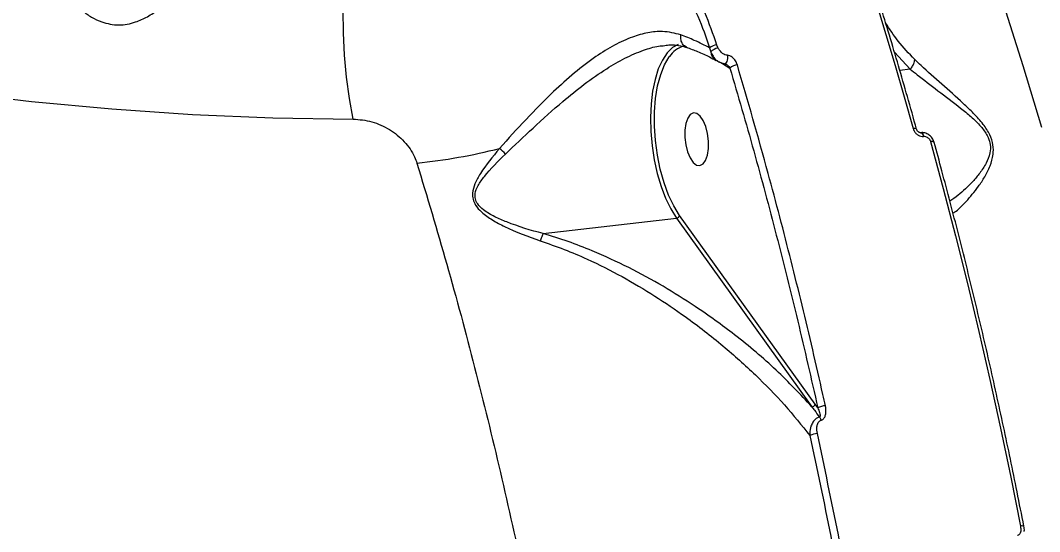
# Model space of a CAD drawing. Header units: millimetres. Extents: x -7447 to 8662, y -5576 to 6370.
# Drawn here: x 1949.6 to 2122.6, y -1977.1 to -1890.3 of the extents above; entities that cross this region are included whole.
import ezdxf

# ---------------------------------------------------------------- set-up
doc = ezdxf.new("R2010")
doc.units = ezdxf.units.MM
doc.layers.add('DiKom', color=7, linetype='Continuous')
doc.layers.add('DIKOM_ОБЪЕКТ', color=7, linetype='Continuous')
doc.styles.add('style1', font='arial.ttf', dxfattribs={"width": 0.8})
doc.dimstyles.new('1-50', dxfattribs={"dimtxt": 300, "dimasz": 200, "dimexe": 100, "dimexo": 0, "dimgap": 100, "dimtad": 1, "dimdec": 0, "dimtxsty": 'style1', "dimcen": 0, "dimclrd": 7, "dimclre": 7, "dimadec": 1, "dimazin": 2, "dimtfac": 1, "dimtdec": 0, "dimtmove": 1, "dimatfit": 3, "dimfxl": 0, "dimlwd": 25, "dimlwe": 18, "dimarcsym": 0})

# ---------------------------------------------------------------- blocks, each defined once
blk = doc.blocks.new('*D10')
at = {"color": 7, "linetype": 'Continuous', "lineweight": 18, "transparency": 16777216}
for p, q in [((-5489.75, 240.8), (-5489.75, 4573.49)), ((4778.18, -2126.78), (4778.18, 4573.49))]:
    blk.add_line(p, q, dxfattribs=at)
at = {"color": 7, "linetype": 'Continuous', "lineweight": 25, "transparency": 16777216}
blk.add_line((4578.18, 4473.49), (-5289.75, 4473.49), dxfattribs=at)
at = {"color": 7, "linetype": 'Continuous', "transparency": 16777216}
for points in [[(-5289.75, 4506.82), (-5289.75, 4440.16), (-5489.75, 4473.49)], [(4578.18, 4506.82), (4578.18, 4440.16), (4778.18, 4473.49)]]:
    blk.add_solid(points, dxfattribs=at)
at = {"layer": 'Defpoints', "color": 0, "linetype": 'Continuous', "transparency": 16777216}
for p in [(-5489.75, 4473.49), (-5489.75, 240.8), (4778.18, -2126.78)]:
    blk.add_point(p, dxfattribs=at)
at = {"color": 0, "linetype": 'Continuous', "lineweight": 15, "transparency": 16777216, "insert": (-777.31, 4726.76), "char_height": 300, "attachment_point": 5, "style": 'style1'}
blk.add_mtext('10300', dxfattribs=at)
blk = doc.blocks.new('*D11')
at = {"color": 7, "linetype": 'Continuous', "lineweight": 18, "transparency": 16777216}
for p, q in [((2045.4, 3512.26), (7772.09, 3512.26)), ((-1858.48, -4091.08), (7772.09, -4091.08))]:
    blk.add_line(p, q, dxfattribs=at)
at = {"color": 7, "linetype": 'Continuous', "lineweight": 25, "transparency": 16777216}
blk.add_line((7672.09, -3891.08), (7672.09, 3312.26), dxfattribs=at)
at = {"color": 7, "linetype": 'Continuous', "transparency": 16777216}
for points in [[(7638.76, 3312.26), (7705.42, 3312.26), (7672.09, 3512.26)], [(7638.76, -3891.08), (7705.42, -3891.08), (7672.09, -4091.08)]]:
    blk.add_solid(points, dxfattribs=at)
at = {"layer": 'Defpoints', "color": 0, "linetype": 'Continuous', "transparency": 16777216}
for p in [(2045.4, 3512.26), (7672.09, 3512.26), (-1858.48, -4091.08)]:
    blk.add_point(p, dxfattribs=at)
at = {"color": 0, "linetype": 'Continuous', "lineweight": 15, "transparency": 16777216, "insert": (7418.92, 3.22), "char_height": 300, "attachment_point": 5, "rotation": 90, "style": 'style1'}
blk.add_mtext('7600', dxfattribs=at)
blk = doc.blocks.new('*D12')
at = {"layer": 'Defpoints', "color": 0, "transparency": 16777216}
for p in [(-7446.93, 5919.72), (-7446.93, 736.93), (6905.53, -2412.68)]:
    blk.add_point(p, dxfattribs=at)
at = {"layer": 'DiKom', "color": 7, "lineweight": 18, "transparency": 16777216}
for p, q in [((-7446.93, 736.93), (-7446.93, 6019.72)), ((6905.53, -2412.68), (6905.53, 6019.72))]:
    blk.add_line(p, q, dxfattribs=at)
at = {"layer": 'DiKom', "color": 7, "lineweight": 25, "transparency": 16777216}
blk.add_line((6705.53, 5919.72), (-7246.93, 5919.72), dxfattribs=at)
at = {"layer": 'DiKom', "color": 7, "transparency": 16777216}
for points in [[(-7246.93, 5953.05), (-7246.93, 5886.39), (-7446.93, 5919.72)], [(6705.53, 5953.05), (6705.53, 5886.39), (6905.53, 5919.72)]]:
    blk.add_solid(points, dxfattribs=at)
at = {"layer": 'DiKom', "color": 0, "transparency": 16777216, "insert": (-918.31, 6173), "char_height": 300, "attachment_point": 5, "style": 'style1'}
blk.add_mtext('14300', dxfattribs=at)
blk = doc.blocks.new('*D13')
at = {"layer": 'Defpoints', "color": 0, "transparency": 16777216}
for p in [(2049.72, 5594.27), (-1141.86, -5576.35), (8561.69, -5576.35)]:
    blk.add_point(p, dxfattribs=at)
at = {"layer": 'DiKom', "color": 7, "lineweight": 18, "transparency": 16777216}
for p, q in [((2049.72, 5594.27), (8661.69, 5594.27)), ((-1141.86, -5576.35), (8661.69, -5576.35))]:
    blk.add_line(p, q, dxfattribs=at)
at = {"layer": 'DiKom', "color": 7, "lineweight": 25, "transparency": 16777216}
blk.add_line((8561.69, 5394.27), (8561.69, -5376.35), dxfattribs=at)
at = {"layer": 'DiKom', "color": 7, "transparency": 16777216}
for points in [[(8528.35, 5394.27), (8595.02, 5394.27), (8561.69, 5594.27)], [(8528.35, -5376.35), (8595.02, -5376.35), (8561.69, -5576.35)]]:
    blk.add_solid(points, dxfattribs=at)
at = {"layer": 'DiKom', "color": 0, "transparency": 16777216, "insert": (8308.52, 8.96), "char_height": 300, "attachment_point": 5, "rotation": 90, "style": 'style1'}
blk.add_mtext('11200', dxfattribs=at)

msp = doc.modelspace()

# ---------------------------------------------------------------- linework, layer by layer
at = {"layer": 'DIKOM_ОБЪЕКТ', "color": 7, "linetype": 'Continuous', "lineweight": 15}
for p, q in [((2068, -1894.92), (2067.82, -1894.47)), ((2066.59, -1894.96), (2066.78, -1895.65)), ((2097.95, -1895.66), (2100.65, -1898.58)), ((2067.74, -1897.1), (2067.69, -1897.07)), ((2068.62, -1897.51), (2068.96, -1897.72)), ((2068.96, -1897.72), (2070.04, -1898.38)), ((2100.65, -1898.58), (2098.87, -1898.79)), ((2102.43, -1909.37), (2102.4, -1909.37)), ((2102.89, -1909.99), (2102.92, -1909.98)), ((2038.33, -1926.49), (2060.96, -1923.87)), ((2060.96, -1923.87), (2083.97, -1955.95)), ((2084.5, -1955.5), (2061.5, -1923.42)), ((2084.96, -1956.14), (2084.5, -1955.5))]:
    msp.add_line(p, q, dxfattribs=at)
at = {"layer": 'DIKOM_ОБЪЕКТ', "color": 7, "linetype": 'Continuous', "lineweight": 15, "flags": 128}
for points in [[(2122.97, -1908.48), (2119.8, -1898), (2116.52, -1887.67), (2113.11, -1877.51), (2109.57, -1867.53), (2105.93, -1857.73), (2102.17, -1848.13), (2098.3, -1838.72), (2094.33, -1829.53), (2090.25, -1820.55), (2086.07, -1811.81), (2081.81, -1803.3), (2077.45, -1795.03), (2073, -1787.02), (2068.47, -1779.26)], [(2006.1, -1907.05), (2005.45, -1903.54), (2004.95, -1899.91), (2004.6, -1896.18), (2004.41, -1892.39), (2004.37, -1888.57), (2004.5, -1884.76), (2004.78, -1880.99), (2005.21, -1877.3), (2005.79, -1873.72), (2006.52, -1870.28), (2007.39, -1867.02), (2008.38, -1863.96), (2009.5, -1861.13), (2010.73, -1858.56), (2012.06, -1856.27)], [(2088.22, -1866.7), (2089.94, -1871.82), (2091.62, -1876.97), (2093.28, -1882.17), (2094.91, -1887.4), (2096.51, -1892.66), (2098.08, -1897.96), (2099.63, -1903.3), (2101.14, -1908.66)], [(1817.36, -1872.06), (1830.47, -1876.8), (1843.66, -1881.2), (1856.94, -1885.27), (1870.29, -1888.99), (1883.7, -1892.37), (1897.17, -1895.4), (1910.69, -1898.09), (1924.25, -1900.42), (1937.85, -1902.41), (1951.48, -1904.04), (1965.12, -1905.32), (1978.78, -1906.25), (1992.44, -1906.83), (2006.1, -1907.05)], [(2061.23, -1894.36), (2060.29, -1894.9), (2059.38, -1895.8), (2058.58, -1897.02), (2057.88, -1898.53), (2057.32, -1900.31), (2056.91, -1902.3), (2056.64, -1904.48), (2056.54, -1906.79), (2056.59, -1909.17), (2056.81, -1911.59), (2057.18, -1913.98), (2057.7, -1916.3), (2058.35, -1918.5), (2059.12, -1920.52), (2060, -1922.32), (2060.96, -1923.87)], [(2069.61, -1896.22), (2069.63, -1896.49), (2069.62, -1896.77), (2069.57, -1897.05), (2069.51, -1897.29), (2069.41, -1897.47), (2069.31, -1897.6), (2069.22, -1897.64)], [(2061.5, -1923.42), (2060.52, -1921.82), (2059.62, -1919.96), (2058.85, -1917.86), (2058.21, -1915.58), (2057.72, -1913.19), (2057.39, -1910.72), (2057.22, -1908.26), (2057.24, -1905.84), (2057.42, -1903.54), (2057.77, -1901.4), (2058.29, -1899.49), (2058.95, -1897.84), (2059.74, -1896.49), (2059.78, -1896.44)], [(2069.22, -1897.64), (2069.2, -1897.64), (2069.19, -1897.64)], [(2064.95, -1914.95), (2065.48, -1914.68), (2065.91, -1914.07), (2066.23, -1913.17), (2066.39, -1912.05), (2066.4, -1910.8), (2066.24, -1909.53), (2065.93, -1908.34), (2065.5, -1907.32), (2064.98, -1906.56), (2064.41, -1906.11), (2063.84, -1906.02), (2063.31, -1906.29), (2062.88, -1906.9), (2062.56, -1907.8), (2062.4, -1908.92), (2062.39, -1910.17), (2062.55, -1911.44), (2062.86, -1912.63), (2063.29, -1913.65), (2063.81, -1914.42), (2064.38, -1914.86), (2064.95, -1914.95)], [(2101.73, -1908.78), (2101.72, -1908.75), (2101.66, -1908.7), (2101.57, -1908.67), (2101.45, -1908.65), (2101.3, -1908.65), (2101.14, -1908.66)], [(2102.4, -1909.37), (2102.41, -1909.37), (2102.52, -1909.39), (2102.63, -1909.47), (2102.73, -1909.6), (2102.82, -1909.78), (2102.89, -1909.99)], [(2102.43, -1909.37), (2102.44, -1909.37), (2102.55, -1909.39), (2102.65, -1909.47), (2102.76, -1909.6), (2102.85, -1909.77), (2102.92, -1909.98)], [(2104.71, -1911.01), (2104.68, -1910.96), (2104.62, -1910.92), (2104.53, -1910.9), (2104.42, -1910.88), (2104.27, -1910.88), (2104.11, -1910.89)], [(2104.11, -1910.89), (2106.26, -1918.86), (2108.34, -1926.89), (2110.35, -1934.98), (2112.3, -1943.12), (2114.17, -1951.32), (2115.97, -1959.57), (2117.71, -1967.87), (2119.37, -1976.21)]]:
    msp.add_lwpolyline(points, dxfattribs=at)
at = {"layer": 'DIKOM_ОБЪЕКТ', "color": 7, "linetype": 'Continuous', "lineweight": 15}
for centre, radius, start, end in [((2068.04, -1896.78), 2.33, 95.5768, 128.4153), ((2063.37, -1898.77), 4.28, 106.3959, 146.9754), ((2068.83, -1897.69), 2.89, 106.6806, 135.1844), ((2068.66, -1895.44), 1.9, 186.3178, 239.1799), ((2071.48, -1900.08), 2.23, 94.6143, 130.2302), ((2006.13, -1813.27), 101.85, 276.0657, 284.0829), ((2025.83, -1918.44), 8.16, 41.6828, 51.453), ((2060.88, -1923.24), 0.642, 277.1787, 343.7795), ((2083.89, -1955.32), 0.642, 277.1794, 343.7788), ((2086.56, -1959.16), 3.42, 95.0778, 117.8495), ((2084.06, -1958.7), 1.56, 18.344, 40.5199), ((2085.25, -1964.27), 3.81, 95.6074, 115.3746), ((2119.61, -1977.01), 0.839, 66.8239, 106.8902)]:
    msp.add_arc(centre, radius, start, end, dxfattribs=at)
for points, knots in [([(2027.7, -1858.25), (2030.27, -1859.12), (2034.16, -1860.43), (2039.18, -1862.92), (2044.04, -1865.73), (2048.62, -1869.05), (2052.79, -1872.81), (2056.66, -1876.83), (2060.03, -1881.22), (2062.82, -1885.89), (2064.91, -1890.08), (2065.97, -1893.15), (2066.59, -1894.96)], [0, 0, 0, 0, 0.146876, 0.222512, 0.298149, 0.444989, 0.520626, 0.596263, 0.74242, 0.81772, 0.89302, 1, 1, 1, 1]), ([(2067.82, -1894.47), (2067.18, -1892.62), (2065.95, -1889.07), (2063.34, -1884.03), (2060.3, -1879.34), (2056.76, -1874.93), (2052.76, -1870.86), (2048.36, -1867.15), (2043.64, -1863.87), (2038.64, -1861.05), (2033.46, -1858.68), (2029.91, -1857.52), (2028.14, -1856.94)], [0, 0, 0, 0, 0.107083, 0.205974, 0.305183, 0.404076, 0.503336, 0.602917, 0.702178, 0.801347, 0.900832, 1, 1, 1, 1]), ([(2101.73, -1908.78), (2101.21, -1906.93), (2099.71, -1901.56), (2097.13, -1892.77), (2093.96, -1882.46), (2091.18, -1873.84), (2089.44, -1868.68), (2088.83, -1866.86)], [0, 0, 0, 0, 0.129326, 0.375055, 0.620795, 0.866542, 1, 1, 1, 1]), ([(1951.64, -1869.6), (1951.64, -1870.98), (1951.65, -1873.79), (1952.73, -1877.87), (1954.39, -1881.71), (1956.3, -1884.72), (1958.26, -1887.05), (1959.95, -1888.6), (1961.67, -1889.78), (1963.71, -1890.75), (1966.29, -1891.23), (1968.94, -1890.74), (1971.18, -1889.7), (1973.49, -1888.16), (1976.03, -1885.86), (1978.74, -1882.76), (1981.28, -1879.3), (1983.3, -1876.02), (1984.85, -1873.09), (1985.56, -1871.43), (1985.92, -1870.6)], [0, 0, 0, 0, 0.074112, 0.151036, 0.2206, 0.291725, 0.334334, 0.377546, 0.410057, 0.44326, 0.496252, 0.549083, 0.588535, 0.628978, 0.696114, 0.765006, 0.835434, 0.907628, 0.953437, 1, 1, 1, 1]), ([(2101.4, -1896.92), (2100.42, -1895.91), (2098.59, -1894.01), (2097.15, -1891.77), (2096.47, -1890.71)], [0, 0, 0, 0, 0.53142, 1, 1, 1, 1]), ([(2061.69, -1892.75), (2060.68, -1892.49), (2058.91, -1892.03), (2056.1, -1892.33), (2053.36, -1893.09), (2050.39, -1894.46), (2047.09, -1896.5), (2043.62, -1899.17), (2039.62, -1902.76), (2035.31, -1907.16), (2032.4, -1910.41), (2030.92, -1912.06)], [0, 0, 0, 0, 0.10451, 0.182314, 0.262396, 0.354621, 0.449524, 0.561806, 0.677236, 0.835915, 1, 1, 1, 1]), ([(2062.7, -1894.83), (2062.56, -1894.78), (2062.24, -1894.65), (2061.89, -1894.16), (2061.69, -1893.53), (2061.67, -1893.03), (2061.69, -1892.79), (2061.69, -1892.75)], [0, 0, 0, 0, 0.202498, 0.4786, 0.754696, 0.956215, 1, 1, 1, 1]), ([(2066.59, -1894.96), (2065.76, -1894.53), (2064.28, -1893.76), (2062.48, -1893.06), (2061.69, -1892.75)], [0, 0, 0, 0, 0.56239, 1, 1, 1, 1]), ([(2031.92, -1913.02), (2033.47, -1911.54), (2036.59, -1908.55), (2041.1, -1904.49), (2045.3, -1901.08), (2048.84, -1898.6), (2052.22, -1896.64), (2055.18, -1895.38), (2057.45, -1894.68), (2058.61, -1894.59), (2058.96, -1894.56)], [0, 0, 0, 0, 0.190899, 0.386716, 0.519877, 0.656038, 0.763433, 0.873489, 0.962224, 1, 1, 1, 1]), ([(2058.99, -1894.53), (2059.3, -1894.49), (2060.12, -1894.39), (2061.36, -1894.49), (2062.24, -1894.75), (2062.68, -1894.88)], [0, 0, 0, 0, 0.221761, 0.607641, 1, 1, 1, 1]), ([(2062.66, -1894.85), (2063.29, -1895.09), (2064.71, -1895.63), (2066.38, -1896.38), (2067.32, -1896.89), (2067.68, -1897.09)], [0, 0, 0, 0, 0.332765, 0.7437, 1, 1, 1, 1]), ([(2066.78, -1895.65), (2066.9, -1895.9), (2067.15, -1896.46), (2067.67, -1897.04), (2068.06, -1897.25), (2068.17, -1897.31)], [0, 0, 0, 0, 0.373822, 0.821141, 1, 1, 1, 1]), ([(2069.61, -1896.22), (2069.47, -1896.19), (2069.18, -1896.14), (2068.72, -1895.86), (2068.3, -1895.45), (2068.09, -1895.09), (2068, -1894.92)], [0, 0, 0, 0, 0.20966, 0.418161, 0.729844, 1, 1, 1, 1]), ([(2071.3, -1897.86), (2071.28, -1897.8), (2071.18, -1897.49), (2070.91, -1897.01), (2070.47, -1896.56), (2070.03, -1896.29), (2069.75, -1896.24), (2069.61, -1896.22)], [0, 0, 0, 0, 0.084321, 0.402667, 0.651835, 0.825496, 1, 1, 1, 1]), ([(2067.76, -1897.08), (2067.82, -1897.11), (2067.97, -1897.19), (2068.11, -1897.27), (2068.18, -1897.32)], [0, 0, 0, 0, 0.418069, 1, 1, 1, 1]), ([(2068.18, -1897.3), (2068.27, -1897.36), (2068.58, -1897.56), (2068.94, -1897.61), (2069.19, -1897.64)], [0, 0, 0, 0, 0.308772, 1, 1, 1, 1]), ([(2069.19, -1897.64), (2069.19, -1897.64), (2069.18, -1897.64), (2069.2, -1897.64), (2069.24, -1897.65), (2069.3, -1897.67), (2069.34, -1897.69), (2069.37, -1897.71)], [0, 0, 0, 0, 0.20627, 0.378408, 0.554387, 0.764686, 1, 1, 1, 1]), ([(2069.36, -1897.71), (2069.39, -1897.73), (2069.52, -1897.8), (2069.73, -1898), (2069.92, -1898.21), (2070.02, -1898.35), (2070.04, -1898.38)], [0, 0, 0, 0, 0.082229, 0.409242, 0.873977, 1, 1, 1, 1]), ([(2086.25, -1955.76), (2086.11, -1955.12), (2085.4, -1951.94), (2083.52, -1943.69), (2080.46, -1931.12), (2076.24, -1914.94), (2073.07, -1903.97), (2071.3, -1897.86)], [0, 0, 0, 0, 0.032157, 0.160791, 0.418284, 0.675775, 1, 1, 1, 1]), ([(2100.65, -1898.58), (2100.79, -1898.41), (2101.08, -1898.06), (2101.32, -1897.53), (2101.4, -1897.15), (2101.4, -1896.97), (2101.4, -1896.92)], [0, 0, 0, 0, 0.32527, 0.65056, 0.892573, 1, 1, 1, 1]), ([(2107.89, -1923.01), (2108, -1922.95), (2108.65, -1922.6), (2110.14, -1921.09), (2111.9, -1919.02), (2113.32, -1916.91), (2114.22, -1915.12), (2114.77, -1913.29), (2114.78, -1911.45), (2114.2, -1909.64), (2113, -1907.82), (2111.41, -1906.07), (2109.01, -1903.78), (2105.93, -1901.07), (2103.2, -1898.63), (2101.76, -1897.27), (2101.4, -1896.92)], [0, 0, 0, 0, 0.023852, 0.151163, 0.280836, 0.347593, 0.414228, 0.472963, 0.514788, 0.557217, 0.604539, 0.660129, 0.717224, 0.836417, 0.958093, 1, 1, 1, 1]), ([(2070.04, -1898.38), (2071.4, -1903.06), (2074.13, -1912.42), (2077.95, -1926.78), (2081.6, -1941.33), (2083.84, -1951.2), (2084.96, -1956.14)], [0, 0, 0, 0, 0.249314, 0.49863, 0.749314, 1, 1, 1, 1]), ([(2100.65, -1898.58), (2100.65, -1898.58), (2100.65, -1898.58), (2100.65, -1898.58), (2100.65, -1898.58), (2100.65, -1898.58)], [0, 0, 0, 0, 0.268593, 0.688098, 1, 1, 1, 1]), ([(2100.65, -1898.58), (2101.03, -1898.89), (2102.51, -1900.07), (2105.33, -1902.22), (2108.48, -1904.58), (2110.97, -1906.62), (2112.56, -1908.13), (2113.72, -1909.69), (2114.12, -1910.8), (2114.29, -1911.81), (2114.2, -1913.07), (2113.52, -1914.68), (2112.48, -1916.26), (2110.85, -1918.15), (2109.07, -1919.86), (2107.83, -1920.69), (2107.37, -1921)], [0, 0, 0, 0, 0.046345, 0.177489, 0.310824, 0.37035, 0.430947, 0.479105, 0.514371, 0.521332, 0.563552, 0.625059, 0.695652, 0.766377, 0.912165, 1, 1, 1, 1]), ([(2006.1, -1907.05), (2007.15, -1907.14), (2009.23, -1907.32), (2012.28, -1908.7), (2014.84, -1910.77), (2016.31, -1912.89), (2016.77, -1914.19), (2016.9, -1914.55)], [0, 0, 0, 0, 0.238527, 0.471342, 0.696804, 0.915993, 1, 1, 1, 1]), ([(2101.14, -1908.66), (2101.19, -1908.8), (2101.29, -1909.1), (2101.6, -1909.5), (2102, -1909.81), (2102.45, -1909.99), (2102.74, -1909.99), (2102.89, -1909.99)], [0, 0, 0, 0, 0.189024, 0.404501, 0.606834, 0.803345, 1, 1, 1, 1]), ([(2102.4, -1909.37), (2102.4, -1909.37), (2102.39, -1909.38), (2102.32, -1909.38), (2102.22, -1909.34), (2102.09, -1909.28), (2101.95, -1909.17), (2101.83, -1909.01), (2101.75, -1908.87), (2101.74, -1908.8), (2101.74, -1908.78)], [0, 0, 0, 0, 0.014231, 0.161882, 0.282437, 0.408788, 0.560771, 0.736013, 0.938759, 1, 1, 1, 1]), ([(2104.69, -1911.01), (2104.63, -1910.82), (2104.48, -1910.37), (2103.98, -1909.81), (2103.32, -1909.45), (2102.77, -1909.32), (2102.49, -1909.38), (2102.44, -1909.39)], [0, 0, 0, 0, 0.199452, 0.466404, 0.71188, 0.941611, 1, 1, 1, 1]), ([(2102.92, -1909.98), (2103.02, -1909.98), (2103.22, -1909.98), (2103.52, -1910.11), (2103.79, -1910.32), (2104.01, -1910.59), (2104.08, -1910.8), (2104.11, -1910.89)], [0, 0, 0, 0, 0.195169, 0.390067, 0.59329, 0.811091, 1, 1, 1, 1]), ([(2119.95, -1976.24), (2119.56, -1974.28), (2118.44, -1968.61), (2116.5, -1959.27), (2114.07, -1948.27), (2111.52, -1937.35), (2108.84, -1926.54), (2106.55, -1917.77), (2105.15, -1912.62), (2104.71, -1911.01)], [0, 0, 0, 0, 0.087978, 0.25514, 0.422305, 0.589473, 0.756644, 0.923816, 1, 1, 1, 1]), ([(2030.92, -1912.06), (2029.77, -1913.45), (2028.17, -1915.36), (2026.74, -1917.93), (2026.28, -1919.42), (2026.36, -1920.68), (2026.87, -1921.82), (2028, -1923.04), (2029.71, -1924.23), (2033, -1926.01), (2035.8, -1927.01), (2037.85, -1927.75)], [0, 0, 0, 0, 0.231127, 0.319682, 0.391425, 0.436716, 0.482245, 0.545693, 0.638837, 0.734218, 1, 1, 1, 1]), ([(2038.32, -1926.49), (2038.32, -1926.49), (2036.23, -1925.98), (2033.45, -1925.1), (2030.09, -1923.68), (2028.4, -1922.69), (2027.24, -1921.64), (2026.75, -1920.63), (2026.75, -1919.51), (2027.31, -1918.2), (2028.95, -1915.93), (2030.67, -1914.24), (2031.92, -1913.02)], [0, 0, 0, 0, 0.000315, 0.274218, 0.369141, 0.46354, 0.523544, 0.564863, 0.606181, 0.674725, 0.763018, 1, 1, 1, 1]), ([(2016.9, -1914.55), (2018.61, -1920.25), (2022.05, -1931.65), (2026.76, -1949.2), (2031.13, -1967.02), (2035.18, -1985.36), (2038.89, -2004.17), (2042.22, -2023.42), (2045.12, -2042.81), (2047.66, -2062.84), (2049.78, -2083.48), (2051.42, -2104.66), (2052.54, -2125.96), (2053.11, -2147.3), (2053.12, -2168.61), (2052.57, -2189.4), (2051.46, -2209.6), (2049.84, -2229.18), (2047.68, -2248.47), (2044.96, -2267.39), (2041.67, -2285.87), (2037.9, -2303.48), (2033.66, -2320.19), (2029, -2335.97), (2023.83, -2351.1), (2018.16, -2365.5), (2011.99, -2379.09), (2005.88, -2390.76), (1999.96, -2400.7), (1994.31, -2409.15), (1988.42, -2416.97), (1982.3, -2424.11), (1976, -2430.55), (1969.51, -2436.29), (1962.82, -2441.37), (1958.22, -2444.14), (1955.92, -2445.53)], [0, 0, 0, 0, 0.027765, 0.055564, 0.083362, 0.111128, 0.140032, 0.168973, 0.197914, 0.226818, 0.258245, 0.289696, 0.321123, 0.353467, 0.385839, 0.418183, 0.449506, 0.480853, 0.512176, 0.544413, 0.576676, 0.608912, 0.640161, 0.671434, 0.702682, 0.734841, 0.767027, 0.799186, 0.824146, 0.849107, 0.874267, 0.899427, 0.924469, 0.949512, 0.974756, 1, 1, 1, 1]), ([(2038.32, -1926.49), (2038.25, -1926.66), (2038.12, -1926.97), (2037.95, -1927.45), (2037.87, -1927.71), (2037.85, -1927.75)], [0, 0, 0, 0, 0.499481, 0.920528, 1, 1, 1, 1]), ([(2038.33, -1926.49), (2038.33, -1926.49), (2038.33, -1926.49), (2038.32, -1926.49), (2038.32, -1926.49), (2038.32, -1926.49)], [0, 0, 0, 0, 0.393438, 0.783404, 1, 1, 1, 1]), ([(2083.97, -1955.95), (2082, -1953.85), (2078.06, -1949.65), (2071.31, -1943.95), (2064.79, -1939.23), (2058.74, -1935.43), (2052.94, -1932.25), (2047.49, -1929.74), (2042.6, -1927.81), (2039.75, -1926.93), (2038.33, -1926.49)], [0, 0, 0, 0, 0.180142, 0.360268, 0.513483, 0.627815, 0.742323, 0.856429, 0.928236, 1, 1, 1, 1]), ([(2037.85, -1927.75), (2039.21, -1928.21), (2041.93, -1929.15), (2046.6, -1931.16), (2051.79, -1933.78), (2057.33, -1937.08), (2063.1, -1941), (2068.85, -1945.47), (2074.45, -1950.5), (2079.41, -1955.59), (2082.22, -1959.09), (2083.62, -1960.83)], [0, 0, 0, 0, 0.06613, 0.132302, 0.238336, 0.344731, 0.450976, 0.593956, 0.729224, 0.864722, 1, 1, 1, 1]), ([(2083.97, -1955.95), (2084.11, -1956.15), (2084.54, -1956.72), (2084.96, -1957.3), (2085.24, -1957.69)], [0, 0, 0, 0, 0.332013, 1, 1, 1, 1]), ([(2084.96, -1956.14), (2085.07, -1956.4), (2085.23, -1956.79), (2085.34, -1957.26), (2085.34, -1957.51), (2085.31, -1957.64), (2085.26, -1957.68), (2085.24, -1957.69)], [0, 0, 0, 0, 0.49391, 0.730755, 0.885445, 0.970072, 1, 1, 1, 1]), ([(2085.54, -1958.21), (2085.59, -1958.2), (2085.73, -1958.15), (2085.98, -1957.95), (2086.22, -1957.55), (2086.4, -1956.8), (2086.31, -1956.17), (2086.25, -1955.76)], [0, 0, 0, 0, 0.055502, 0.178373, 0.349506, 0.572908, 1, 1, 1, 1]), ([(2085.24, -1957.69), (2085.17, -1957.71), (2084.94, -1957.78), (2084.54, -1958.03), (2084.09, -1958.53), (2083.71, -1959.34), (2083.58, -1960.16), (2083.61, -1960.7), (2083.62, -1960.83)], [0, 0, 0, 0, 0.063538, 0.205915, 0.38675, 0.59386, 0.897755, 1, 1, 1, 1]), ([(2084.88, -1960.48), (2084.82, -1960.09), (2084.74, -1959.5), (2084.91, -1958.82), (2085.13, -1958.45), (2085.36, -1958.27), (2085.5, -1958.23), (2085.54, -1958.21)], [0, 0, 0, 0, 0.438541, 0.648686, 0.819235, 0.945167, 1, 1, 1, 1]), ([(2083.62, -1960.83), (2084.82, -1966.51), (2087.21, -1977.86), (2090.43, -1995.15), (2093.38, -2012.6), (2095.08, -2024.36), (2095.93, -2030.23)], [0, 0, 0, 0, 0.249101, 0.4982, 0.749101, 1, 1, 1, 1]), ([(2097.22, -2030.04), (2096.37, -2024.19), (2094.68, -2012.49), (2091.73, -1995.04), (2088.51, -1977.67), (2086.09, -1966.21), (2084.88, -1960.48)], [0, 0, 0, 0, 0.2491, 0.498199, 0.749099, 1, 1, 1, 1]), ([(2119.37, -1976.21), (2119.4, -1976.49), (2119.45, -1976.9), (2119.32, -1977.39), (2119.18, -1977.63), (2119, -1977.77), (2118.88, -1977.8), (2118.83, -1977.81)], [0, 0, 0, 0, 0.437079, 0.62885, 0.79085, 0.906051, 1, 1, 1, 1]), ([(2120, -1977.14), (2120, -1977.1), (2120.05, -1976.8), (2119.99, -1976.5), (2119.94, -1976.24)], [0, 0, 0, 0, 0.146786, 1, 1, 1, 1])]:
    msp.add_open_spline(points, degree=3, knots=knots, dxfattribs=at)

# ---------------------------------------------------------------- dimensions: what is measured, and where the dimension line sits
at = {"color": 7, "linetype": 'Continuous', "lineweight": 15}
for base, p1, p2, angle, text, picture, middle in [((-5489.75, 4473.49), (4778.18, -2126.78), (-5489.75, 240.8), 180, '10300', '*D10', (-777.31, 4473.49)), ((7672.09, 3512.26), (-1858.48, -4091.08), (2045.4, 3512.26), 270, '7600', '*D11', (7672.09, 3.22))]:
    dim = msp.add_linear_dim(base=base, p1=p1, p2=p2, angle=angle, text=text, dimstyle='1-50', dxfattribs=at)
    dim.commit()
    dim.dimension.update_dxf_attribs({"geometry": picture, "text_midpoint": middle, "dimtype": 160})
at = {"layer": 'DiKom'}
for base, p1, p2, angle, text, picture, middle in [((-7446.93, 5919.72), (6905.53, -2412.68), (-7446.93, 736.93), 180, '14300', '*D12', (-918.31, 5919.72)), ((8561.69, -5576.35), (2049.72, 5594.27), (-1141.86, -5576.35), 270, '11200', '*D13', (8561.69, 8.96))]:
    dim = msp.add_linear_dim(base=base, p1=p1, p2=p2, angle=angle, text=text, dimstyle='1-50', dxfattribs=at)
    dim.commit()
    dim.dimension.update_dxf_attribs({"geometry": picture, "text_midpoint": middle, "dimtype": 160})

doc.saveas('drawing.dxf')
